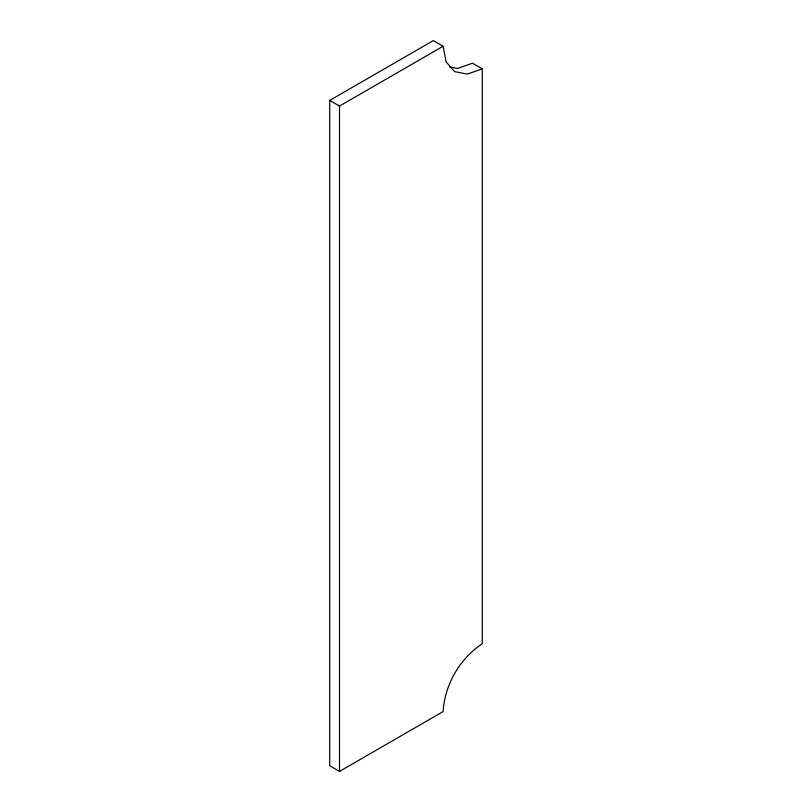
<?xml version="1.0" encoding="UTF-8"?>
<svg xmlns="http://www.w3.org/2000/svg" width="812" height="812" viewBox="0 0 812 812"><rect width="100%" height="100%" fill="white"/><g stroke="black" fill="none" stroke-linecap="round" stroke-linejoin="round"><path stroke-width="1.22" d="M329.713 100.414L433.324 40.6L443.119 46.254L446.092 61.844L454.588 71.608L467.296 74.085L482.287 68.868L482.287 643.743C459.633 658.776 444.814 684.445 443.119 711.586L339.507 771.4L329.713 765.746L329.713 100.414L339.507 106.067L443.119 46.254M449.412 66.858L457.501 68.431L472.493 63.214L482.287 68.868M339.507 106.067L339.507 771.4"/></g></svg>
